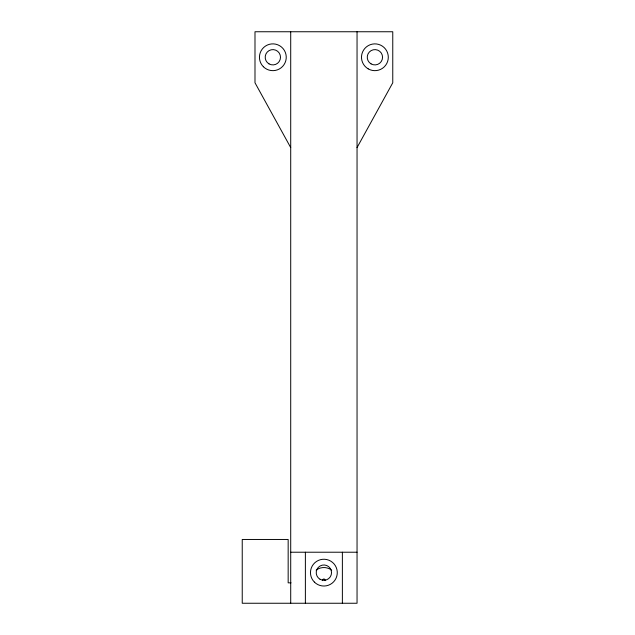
<?xml version="1.0" encoding="UTF-8"?>
<svg xmlns="http://www.w3.org/2000/svg" width="635" height="635" viewBox="0 0 635 635"><rect width="100%" height="100%" fill="white"/><g stroke="black" fill="none" stroke-linecap="round" stroke-linejoin="round"><path stroke-width="0.95" d="M357.045 147.598L392.763 82.78L392.763 31.75L254.992 31.75L254.992 82.78L290.711 147.598M290.711 552.22L357.045 552.22M291.028 582.843L288.163 582.843L288.163 539.464L242.237 539.464L242.237 603.25L357.045 603.25L357.045 31.75M342.376 552.22L342.376 603.25M305.379 552.22L305.379 603.25M290.711 31.75L290.711 603.25M322.644 580.62A1.278 1.278 0 0 1 323.882 579.009A1.278 1.278 0 0 1 325.112 580.62M316.111 570.167A12.756 12.756 0 0 1 331.645 570.167M269.026 63.889A7.652 7.652 0 0 0 280.503 57.261A7.652 7.652 0 0 0 269.026 50.633A7.652 7.652 0 0 0 269.026 63.889M320.048 579.263A7.652 7.652 0 0 0 331.534 572.635A7.652 7.652 0 0 0 320.048 566.007A7.652 7.652 0 0 0 320.048 579.263M371.078 63.889A7.652 7.652 0 0 0 382.556 57.261A7.652 7.652 0 0 0 371.078 50.633A7.652 7.652 0 0 0 371.078 63.889M314.404 582.105A13.398 13.391 0 0 0 336.82 576.104A13.398 13.391 0 0 0 320.413 559.697A13.398 13.391 0 0 0 314.404 582.105M368.205 68.866A13.398 13.391 0 0 0 388.302 57.261A13.398 13.391 0 0 0 368.205 45.664A13.398 13.391 0 0 0 368.205 68.866M263.382 66.739A13.398 13.391 0 0 0 285.79 60.73A13.398 13.391 0 0 0 269.383 44.323A13.398 13.391 0 0 0 263.382 66.739"/></g></svg>
